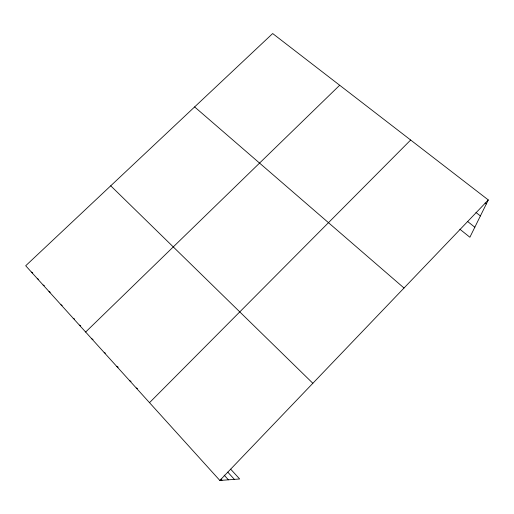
<?xml version="1.0" encoding="UTF-8"?>
<svg xmlns="http://www.w3.org/2000/svg" width="514" height="514" viewBox="0 0 514 514"><rect width="100%" height="100%" fill="white"/><g stroke="black" fill="none" stroke-linecap="round" stroke-linejoin="round"><path stroke-width="0.77" d="M230.67 469.173L239.665 478.977L219.857 480.461L25.7 265.757L272.671 33.538L488.3 199.946L469.88 237.237L459.857 229.199M219.857 480.461L488.3 199.946M149.516 402.674L410.654 140.02M85.645 332.044L339.677 85.253M136.255 388.006L137.579 388.507M129.721 380.778L131.07 381.317M116.832 366.527L118.246 367.144M104.181 352.54L105.415 353.118M91.768 338.81L93.047 339.452M79.394 325.131L80.724 325.837M73.206 318.288L74.562 319.021M60.999 304.789L62.2 305.464M49.016 291.541L50.25 292.26M43.105 285.007L44.365 285.752M37.252 278.53L38.524 279.301M31.45 272.112L32.742 272.908M485.081 203.024L486.308 203.974M475.97 212.481L480.391 215.951M467.605 221.483L474.827 227.22M194.626 106.925L404.017 288.02M110.728 185.805L312.853 383.283M227.753 472.115L234.384 479.369M224.149 475.129L228.415 479.819M220.988 479.157L222.022 480.294"/></g></svg>
